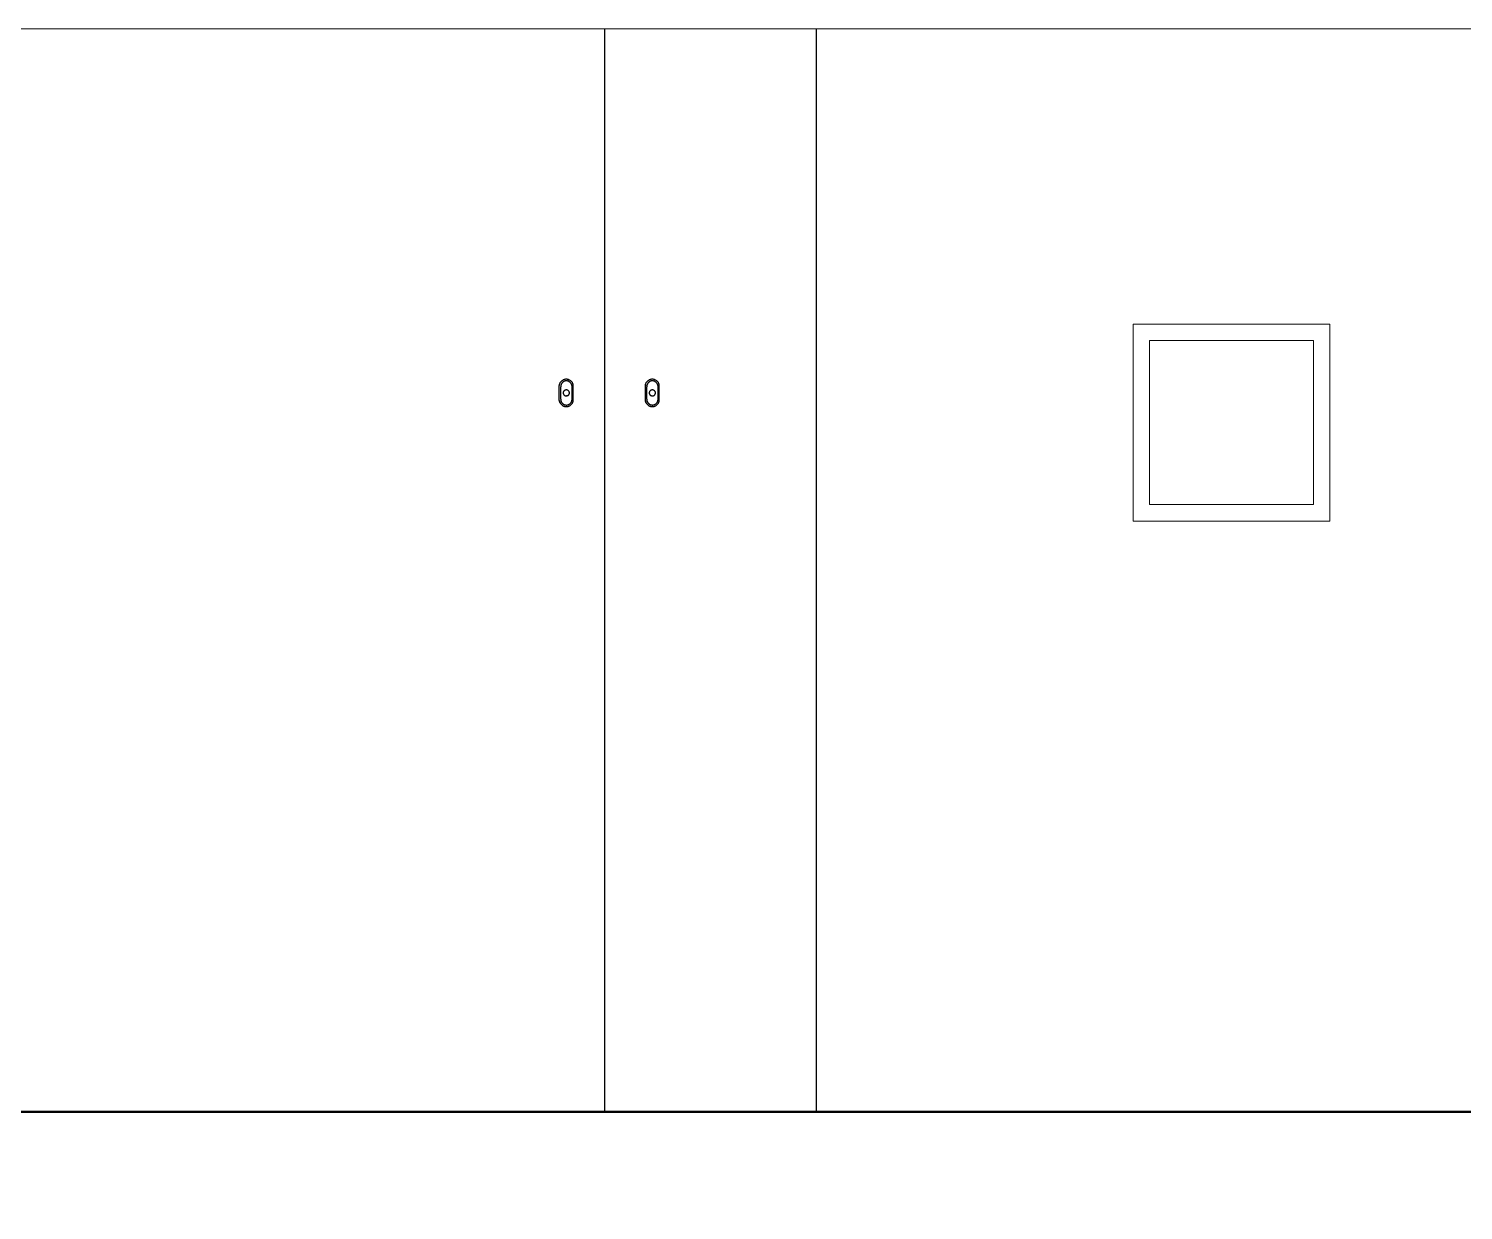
# Model space of a CAD drawing. Header units: metres. Extents: x 2754 to 3501, y 1112 to 1514.
# Drawn here: x 3342.831 to 3347.272, y 1424.777 to 1428.435 of the extents above; entities that cross this region are included whole.
import ezdxf

# ---------------------------------------------------------------- set-up
doc = ezdxf.new("R2010")
doc.units = ezdxf.units.M
doc.layers.add('A-WNDW', color=2, linetype='Continuous')
doc.layers.add('AR-WALL', color=7, linetype='Continuous')

msp = doc.modelspace()

# ---------------------------------------------------------------- linework, layer by layer
at = {"color": 2}
msp.add_line((3345.26873, 1428.43454), (3345.26873, 1425.08174), dxfattribs=at)
at = {"layer": 'A-WNDW', "lineweight": 5}
for points in [[(3346.24984, 1427.52014), (3346.85944, 1427.52014), (3346.85944, 1426.91054), (3346.24984, 1426.91054)], [(3346.30064, 1427.46934), (3346.80864, 1427.46934), (3346.80864, 1426.96134), (3346.30064, 1426.96134)]]:
    msp.add_lwpolyline(points, close=True, dxfattribs=at)
at = {"layer": 'AR-WALL', "lineweight": 13}
msp.add_line((3337.7456, 1428.43454), (3363.20253, 1428.43454), dxfattribs=at)
at = {"layer": 'AR-WALL', "lineweight": 25}
for p, q in [((3344.61502, 1425.08174), (3344.61502, 1428.43454)), ((3344.47386, 1427.32884), (3344.4739, 1427.33019)), ((3344.47386, 1427.28537), (3344.47386, 1427.32884)), ((3344.47404, 1427.33153), (3344.4739, 1427.33019)), ((3344.47404, 1427.33153), (3344.47427, 1427.33286)), ((3344.47427, 1427.33286), (3344.47459, 1427.33417)), ((3344.475, 1427.33546), (3344.47459, 1427.33417)), ((3344.475, 1427.33546), (3344.4755, 1427.33672)), ((3344.4755, 1427.33672), (3344.47609, 1427.33795)), ((3344.47609, 1427.33795), (3344.47675, 1427.33914)), ((3344.47675, 1427.33914), (3344.4775, 1427.34028)), ((3344.4775, 1427.34028), (3344.47832, 1427.34138)), ((3344.47828, 1427.32735), (3344.47824, 1427.32616)), ((3344.47824, 1427.28775), (3344.47824, 1427.32616)), ((3344.47839, 1427.32853), (3344.47828, 1427.32735)), ((3344.47832, 1427.34138), (3344.47922, 1427.34242)), ((3344.47858, 1427.32971), (3344.47839, 1427.32853)), ((3344.47884, 1427.33087), (3344.47858, 1427.32971)), ((3344.47917, 1427.33201), (3344.47884, 1427.33087)), ((3344.47957, 1427.33312), (3344.47917, 1427.33201)), ((3344.48019, 1427.3434), (3344.47922, 1427.34242)), ((3344.48005, 1427.33421), (3344.47957, 1427.33312)), ((3344.48059, 1427.33526), (3344.48005, 1427.33421)), ((3344.48019, 1427.3434), (3344.48122, 1427.34432)), ((3344.48119, 1427.33627), (3344.48059, 1427.33526)), ((3344.48186, 1427.33723), (3344.48119, 1427.33627)), ((3344.48122, 1427.34432), (3344.48231, 1427.34518)), ((3344.48259, 1427.33815), (3344.48186, 1427.33723)), ((3344.48231, 1427.34518), (3344.48346, 1427.34596)), ((3344.48337, 1427.33902), (3344.48259, 1427.33815)), ((3344.48421, 1427.33984), (3344.48337, 1427.33902)), ((3344.48346, 1427.34596), (3344.48466, 1427.34667)), ((3344.48509, 1427.34059), (3344.48421, 1427.33984)), ((3344.48591, 1427.34731), (3344.48466, 1427.34667)), ((3344.48602, 1427.34129), (3344.48509, 1427.34059)), ((3344.4872, 1427.34786), (3344.48591, 1427.34731)), ((3344.48595, 1427.3077), (3344.48593, 1427.30711)), ((3344.48593, 1427.30711), (3344.48595, 1427.30651)), ((3344.48601, 1427.3083), (3344.48595, 1427.3077)), ((3344.48598, 1427.3077), (3344.48596, 1427.30711)), ((3344.48596, 1427.30711), (3344.48598, 1427.30651)), ((3344.48604, 1427.3083), (3344.48598, 1427.3077)), ((3344.48611, 1427.30889), (3344.48601, 1427.3083)), ((3344.487, 1427.34191), (3344.48602, 1427.34129)), ((3344.48614, 1427.30889), (3344.48604, 1427.3083)), ((3344.48625, 1427.30947), (3344.48611, 1427.30889)), ((3344.48628, 1427.30947), (3344.48614, 1427.30889)), ((3344.48644, 1427.31005), (3344.48625, 1427.30947)), ((3344.48647, 1427.31005), (3344.48628, 1427.30947)), ((3344.48666, 1427.31061), (3344.48644, 1427.31005)), ((3344.48669, 1427.31061), (3344.48647, 1427.31005)), ((3344.48692, 1427.31115), (3344.48666, 1427.31061)), ((3344.48695, 1427.31115), (3344.48669, 1427.31061)), ((3344.48721, 1427.31168), (3344.48692, 1427.31115)), ((3344.48724, 1427.31168), (3344.48695, 1427.31115)), ((3344.48801, 1427.34248), (3344.487, 1427.34191)), ((3344.4872, 1427.34786), (3344.48852, 1427.34834)), ((3344.48755, 1427.31219), (3344.48721, 1427.31168)), ((3344.48758, 1427.31219), (3344.48724, 1427.31168)), ((3344.48791, 1427.31268), (3344.48755, 1427.31219)), ((3344.48794, 1427.31268), (3344.48758, 1427.31219)), ((3344.48831, 1427.31314), (3344.48791, 1427.31268)), ((3344.48834, 1427.31314), (3344.48794, 1427.31268)), ((3344.48905, 1427.34297), (3344.48801, 1427.34248)), ((3344.48874, 1427.31358), (3344.48831, 1427.31314)), ((3344.48877, 1427.31358), (3344.48834, 1427.31314)), ((3344.48988, 1427.34873), (3344.48852, 1427.34834)), ((3344.4892, 1427.31399), (3344.48874, 1427.31358)), ((3344.48923, 1427.31399), (3344.48877, 1427.31358)), ((3344.49012, 1427.34339), (3344.48905, 1427.34297)), ((3344.48969, 1427.31437), (3344.4892, 1427.31399)), ((3344.48972, 1427.31437), (3344.48923, 1427.31399)), ((3344.4902, 1427.31471), (3344.48969, 1427.31437)), ((3344.49023, 1427.31471), (3344.48972, 1427.31437)), ((3344.49126, 1427.34904), (3344.48988, 1427.34873)), ((3344.49122, 1427.34373), (3344.49012, 1427.34339)), ((3344.49023, 1427.31471), (3344.4902, 1427.31471)), ((3344.49073, 1427.31503), (3344.49023, 1427.31471)), ((3344.49076, 1427.31503), (3344.49073, 1427.31503)), ((3344.49129, 1427.31531), (3344.49076, 1427.31503)), ((3344.49233, 1427.344), (3344.49122, 1427.34373)), ((3344.49265, 1427.34926), (3344.49126, 1427.34904)), ((3344.49132, 1427.31531), (3344.49129, 1427.31531)), ((3344.49186, 1427.31556), (3344.49132, 1427.31531)), ((3344.49189, 1427.31556), (3344.49186, 1427.31556)), ((3344.49245, 1427.31577), (3344.49189, 1427.31556)), ((3344.49347, 1427.3442), (3344.49233, 1427.344)), ((3344.49248, 1427.31577), (3344.49245, 1427.31577)), ((3344.49305, 1427.31594), (3344.49248, 1427.31577)), ((3344.49406, 1427.34939), (3344.49265, 1427.34926)), ((3344.49308, 1427.31594), (3344.49305, 1427.31594)), ((3344.49366, 1427.31608), (3344.49308, 1427.31594)), ((3344.49461, 1427.34431), (3344.49347, 1427.3442)), ((3344.49369, 1427.31608), (3344.49366, 1427.31608)), ((3344.49428, 1427.31618), (3344.49369, 1427.31608)), ((3344.49547, 1427.34943), (3344.49406, 1427.34939)), ((3344.49431, 1427.31618), (3344.49428, 1427.31618)), ((3344.49491, 1427.31624), (3344.49431, 1427.31618)), ((3344.49575, 1427.34435), (3344.49461, 1427.34431)), ((3344.49494, 1427.31624), (3344.49491, 1427.31624)), ((3344.49553, 1427.31626), (3344.49494, 1427.31624)), ((3344.49689, 1427.34939), (3344.49547, 1427.34943)), ((3344.49557, 1427.31626), (3344.49553, 1427.31626)), ((3344.49619, 1427.31624), (3344.49557, 1427.31626)), ((3344.4969, 1427.34431), (3344.49575, 1427.34435)), ((3344.49682, 1427.31618), (3344.49619, 1427.31624)), ((3344.49744, 1427.31608), (3344.49682, 1427.31618)), ((3344.49829, 1427.34926), (3344.49689, 1427.34939)), ((3344.49804, 1427.3442), (3344.4969, 1427.34431)), ((3344.49805, 1427.31594), (3344.49744, 1427.31608)), ((3344.49917, 1427.344), (3344.49804, 1427.3442)), ((3344.49865, 1427.31577), (3344.49805, 1427.31594)), ((3344.49969, 1427.34904), (3344.49829, 1427.34926)), ((3344.49924, 1427.31556), (3344.49865, 1427.31577)), ((3344.50028, 1427.34373), (3344.49917, 1427.344)), ((3344.49981, 1427.31531), (3344.49924, 1427.31556)), ((3344.50107, 1427.34873), (3344.49969, 1427.34904)), ((3344.50037, 1427.31503), (3344.49981, 1427.31531)), ((3344.50138, 1427.34339), (3344.50028, 1427.34373)), ((3344.5009, 1427.31471), (3344.50037, 1427.31503)), ((3344.50141, 1427.31437), (3344.5009, 1427.31471)), ((3344.50242, 1427.34834), (3344.50107, 1427.34873)), ((3344.50245, 1427.34297), (3344.50138, 1427.34339)), ((3344.5019, 1427.31399), (3344.50141, 1427.31437)), ((3344.50236, 1427.31358), (3344.5019, 1427.31399)), ((3344.50279, 1427.31314), (3344.50236, 1427.31358)), ((3344.50375, 1427.34786), (3344.50242, 1427.34834)), ((3344.5035, 1427.34248), (3344.50245, 1427.34297)), ((3344.50319, 1427.31268), (3344.50279, 1427.31314)), ((3344.50355, 1427.31219), (3344.50319, 1427.31268)), ((3344.50451, 1427.34191), (3344.5035, 1427.34248)), ((3344.50389, 1427.31168), (3344.50355, 1427.31219)), ((3344.50375, 1427.34786), (3344.50503, 1427.34731)), ((3344.50418, 1427.31115), (3344.50389, 1427.31168)), ((3344.50444, 1427.31061), (3344.50418, 1427.31115)), ((3344.50466, 1427.31005), (3344.50444, 1427.31061)), ((3344.50548, 1427.34129), (3344.50451, 1427.34191)), ((3344.50485, 1427.30947), (3344.50466, 1427.31005)), ((3344.50499, 1427.30889), (3344.50485, 1427.30947)), ((3344.50509, 1427.3083), (3344.50499, 1427.30889)), ((3344.50503, 1427.34731), (3344.50628, 1427.34667)), ((3344.50515, 1427.3077), (3344.50509, 1427.3083)), ((3344.50517, 1427.30711), (3344.50515, 1427.3077)), ((3344.50515, 1427.30651), (3344.50517, 1427.30711)), ((3344.50641, 1427.34059), (3344.50548, 1427.34129)), ((3344.50628, 1427.34667), (3344.50748, 1427.34596)), ((3344.5073, 1427.33984), (3344.50641, 1427.34059)), ((3344.50813, 1427.33902), (3344.5073, 1427.33984)), ((3344.50748, 1427.34596), (3344.50863, 1427.34518)), ((3344.50892, 1427.33815), (3344.50813, 1427.33902)), ((3344.50863, 1427.34518), (3344.50973, 1427.34432)), ((3344.50964, 1427.33723), (3344.50892, 1427.33815)), ((3344.51031, 1427.33627), (3344.50964, 1427.33723)), ((3344.50973, 1427.34432), (3344.51076, 1427.3434)), ((3344.51091, 1427.33526), (3344.51031, 1427.33627)), ((3344.51173, 1427.34242), (3344.51076, 1427.3434)), ((3344.51145, 1427.33421), (3344.51091, 1427.33526)), ((3344.51193, 1427.33312), (3344.51145, 1427.33421)), ((3344.51262, 1427.34138), (3344.51173, 1427.34242)), ((3344.51233, 1427.33201), (3344.51193, 1427.33312)), ((3344.51266, 1427.33087), (3344.51233, 1427.33201)), ((3344.51345, 1427.34028), (3344.51262, 1427.34138)), ((3344.51292, 1427.32971), (3344.51266, 1427.33087)), ((3344.51311, 1427.32853), (3344.51292, 1427.32971)), ((3344.51322, 1427.32735), (3344.51311, 1427.32853)), ((3344.51326, 1427.32616), (3344.51322, 1427.32735)), ((3344.51326, 1427.28775), (3344.51326, 1427.32616)), ((3344.51419, 1427.33914), (3344.51345, 1427.34028)), ((3344.51486, 1427.33795), (3344.51419, 1427.33914)), ((3344.51544, 1427.33672), (3344.51486, 1427.33795)), ((3344.51594, 1427.33546), (3344.51544, 1427.33672)), ((3344.51635, 1427.33417), (3344.51594, 1427.33546)), ((3344.51667, 1427.33286), (3344.51635, 1427.33417)), ((3344.51691, 1427.33153), (3344.51667, 1427.33286)), ((3344.51704, 1427.33019), (3344.51691, 1427.33153)), ((3344.51709, 1427.32884), (3344.51704, 1427.33019)), ((3344.51709, 1427.28537), (3344.51709, 1427.32884)), ((3344.74013, 1427.32884), (3344.74018, 1427.33019)), ((3344.74013, 1427.28537), (3344.74013, 1427.32884)), ((3344.74032, 1427.33153), (3344.74018, 1427.33019)), ((3344.74032, 1427.33153), (3344.74055, 1427.33286)), ((3344.74055, 1427.33286), (3344.74087, 1427.33417)), ((3344.74128, 1427.33546), (3344.74087, 1427.33417)), ((3344.74128, 1427.33546), (3344.74178, 1427.33672)), ((3344.74178, 1427.33672), (3344.74236, 1427.33795)), ((3344.74236, 1427.33795), (3344.74303, 1427.33914)), ((3344.74303, 1427.33914), (3344.74377, 1427.34028)), ((3344.74377, 1427.34028), (3344.7446, 1427.34138)), ((3344.74455, 1427.32735), (3344.74452, 1427.32616)), ((3344.74452, 1427.28775), (3344.74452, 1427.32616)), ((3344.74467, 1427.32853), (3344.74455, 1427.32735)), ((3344.7446, 1427.34138), (3344.7455, 1427.34242)), ((3344.74485, 1427.32971), (3344.74467, 1427.32853)), ((3344.74511, 1427.33087), (3344.74485, 1427.32971)), ((3344.74545, 1427.33201), (3344.74511, 1427.33087)), ((3344.74585, 1427.33312), (3344.74545, 1427.33201)), ((3344.74646, 1427.3434), (3344.7455, 1427.34242)), ((3344.74632, 1427.33421), (3344.74585, 1427.33312)), ((3344.74686, 1427.33526), (3344.74632, 1427.33421)), ((3344.74646, 1427.3434), (3344.7475, 1427.34432)), ((3344.74747, 1427.33627), (3344.74686, 1427.33526)), ((3344.74813, 1427.33723), (3344.74747, 1427.33627)), ((3344.7475, 1427.34432), (3344.74859, 1427.34518)), ((3344.74886, 1427.33815), (3344.74813, 1427.33723)), ((3344.74859, 1427.34518), (3344.74974, 1427.34596)), ((3344.74964, 1427.33902), (3344.74886, 1427.33815)), ((3344.75048, 1427.33984), (3344.74964, 1427.33902)), ((3344.74974, 1427.34596), (3344.75094, 1427.34667)), ((3344.75137, 1427.34059), (3344.75048, 1427.33984)), ((3344.75219, 1427.34731), (3344.75094, 1427.34667)), ((3344.7523, 1427.34129), (3344.75137, 1427.34059)), ((3344.75348, 1427.34786), (3344.75219, 1427.34731)), ((3344.75222, 1427.3077), (3344.7522, 1427.30711)), ((3344.7522, 1427.30711), (3344.75222, 1427.30651)), ((3344.75228, 1427.3083), (3344.75222, 1427.3077)), ((3344.75225, 1427.3077), (3344.75223, 1427.30711)), ((3344.75223, 1427.30711), (3344.75225, 1427.30651)), ((3344.75232, 1427.3083), (3344.75225, 1427.3077)), ((3344.75239, 1427.30889), (3344.75228, 1427.3083)), ((3344.75327, 1427.34191), (3344.7523, 1427.34129)), ((3344.75242, 1427.30889), (3344.75232, 1427.3083)), ((3344.75253, 1427.30947), (3344.75239, 1427.30889)), ((3344.75256, 1427.30947), (3344.75242, 1427.30889)), ((3344.75271, 1427.31005), (3344.75253, 1427.30947)), ((3344.75274, 1427.31005), (3344.75256, 1427.30947)), ((3344.75293, 1427.31061), (3344.75271, 1427.31005)), ((3344.75296, 1427.31061), (3344.75274, 1427.31005)), ((3344.75319, 1427.31115), (3344.75293, 1427.31061)), ((3344.75322, 1427.31115), (3344.75296, 1427.31061)), ((3344.75349, 1427.31168), (3344.75319, 1427.31115)), ((3344.75352, 1427.31168), (3344.75322, 1427.31115)), ((3344.75428, 1427.34248), (3344.75327, 1427.34191)), ((3344.75348, 1427.34786), (3344.7548, 1427.34834)), ((3344.75382, 1427.31219), (3344.75349, 1427.31168)), ((3344.75385, 1427.31219), (3344.75352, 1427.31168)), ((3344.75419, 1427.31268), (3344.75382, 1427.31219)), ((3344.75422, 1427.31268), (3344.75385, 1427.31219)), ((3344.75459, 1427.31314), (3344.75419, 1427.31268)), ((3344.75462, 1427.31314), (3344.75422, 1427.31268)), ((3344.75533, 1427.34297), (3344.75428, 1427.34248)), ((3344.75502, 1427.31358), (3344.75459, 1427.31314)), ((3344.75505, 1427.31358), (3344.75462, 1427.31314)), ((3344.75615, 1427.34873), (3344.7548, 1427.34834)), ((3344.75548, 1427.31399), (3344.75502, 1427.31358)), ((3344.75551, 1427.31399), (3344.75505, 1427.31358)), ((3344.7564, 1427.34339), (3344.75533, 1427.34297)), ((3344.75596, 1427.31437), (3344.75548, 1427.31399)), ((3344.75599, 1427.31437), (3344.75551, 1427.31399)), ((3344.75647, 1427.31471), (3344.75596, 1427.31437)), ((3344.7565, 1427.31471), (3344.75599, 1427.31437)), ((3344.75753, 1427.34904), (3344.75615, 1427.34873)), ((3344.75749, 1427.34373), (3344.7564, 1427.34339)), ((3344.7565, 1427.31471), (3344.75647, 1427.31471)), ((3344.75701, 1427.31503), (3344.7565, 1427.31471)), ((3344.75704, 1427.31503), (3344.75701, 1427.31503)), ((3344.75756, 1427.31531), (3344.75704, 1427.31503)), ((3344.75861, 1427.344), (3344.75749, 1427.34373)), ((3344.75893, 1427.34926), (3344.75753, 1427.34904)), ((3344.75759, 1427.31531), (3344.75756, 1427.31531)), ((3344.75813, 1427.31556), (3344.75759, 1427.31531)), ((3344.75816, 1427.31556), (3344.75813, 1427.31556)), ((3344.75872, 1427.31577), (3344.75816, 1427.31556)), ((3344.75974, 1427.3442), (3344.75861, 1427.344)), ((3344.75875, 1427.31577), (3344.75872, 1427.31577)), ((3344.75932, 1427.31594), (3344.75875, 1427.31577)), ((3344.76033, 1427.34939), (3344.75893, 1427.34926)), ((3344.75935, 1427.31594), (3344.75932, 1427.31594)), ((3344.75994, 1427.31608), (3344.75935, 1427.31594)), ((3344.76088, 1427.34431), (3344.75974, 1427.3442)), ((3344.75997, 1427.31608), (3344.75994, 1427.31608)), ((3344.76056, 1427.31618), (3344.75997, 1427.31608)), ((3344.76175, 1427.34943), (3344.76033, 1427.34939)), ((3344.76059, 1427.31618), (3344.76056, 1427.31618)), ((3344.76118, 1427.31624), (3344.76059, 1427.31618)), ((3344.76203, 1427.34435), (3344.76088, 1427.34431)), ((3344.76121, 1427.31624), (3344.76118, 1427.31624)), ((3344.76181, 1427.31626), (3344.76121, 1427.31624)), ((3344.76316, 1427.34939), (3344.76175, 1427.34943)), ((3344.76184, 1427.31626), (3344.76181, 1427.31626)), ((3344.76247, 1427.31624), (3344.76184, 1427.31626)), ((3344.76317, 1427.34431), (3344.76203, 1427.34435)), ((3344.76309, 1427.31618), (3344.76247, 1427.31624)), ((3344.76372, 1427.31608), (3344.76309, 1427.31618)), ((3344.76457, 1427.34926), (3344.76316, 1427.34939)), ((3344.76431, 1427.3442), (3344.76317, 1427.34431)), ((3344.76433, 1427.31594), (3344.76372, 1427.31608)), ((3344.76544, 1427.344), (3344.76431, 1427.3442)), ((3344.76493, 1427.31577), (3344.76433, 1427.31594)), ((3344.76597, 1427.34904), (3344.76457, 1427.34926)), ((3344.76552, 1427.31556), (3344.76493, 1427.31577)), ((3344.76656, 1427.34373), (3344.76544, 1427.344)), ((3344.76609, 1427.31531), (3344.76552, 1427.31556)), ((3344.76734, 1427.34873), (3344.76597, 1427.34904)), ((3344.76664, 1427.31503), (3344.76609, 1427.31531)), ((3344.76765, 1427.34339), (3344.76656, 1427.34373)), ((3344.76718, 1427.31471), (3344.76664, 1427.31503)), ((3344.76769, 1427.31437), (3344.76718, 1427.31471)), ((3344.7687, 1427.34834), (3344.76734, 1427.34873)), ((3344.76873, 1427.34297), (3344.76765, 1427.34339)), ((3344.76818, 1427.31399), (3344.76769, 1427.31437)), ((3344.76863, 1427.31358), (3344.76818, 1427.31399)), ((3344.76906, 1427.31314), (3344.76863, 1427.31358)), ((3344.77002, 1427.34786), (3344.7687, 1427.34834)), ((3344.76977, 1427.34248), (3344.76873, 1427.34297)), ((3344.76946, 1427.31268), (3344.76906, 1427.31314)), ((3344.76983, 1427.31219), (3344.76946, 1427.31268)), ((3344.77078, 1427.34191), (3344.76977, 1427.34248)), ((3344.77016, 1427.31168), (3344.76983, 1427.31219)), ((3344.77002, 1427.34786), (3344.77131, 1427.34731)), ((3344.77046, 1427.31115), (3344.77016, 1427.31168)), ((3344.77072, 1427.31061), (3344.77046, 1427.31115)), ((3344.77094, 1427.31005), (3344.77072, 1427.31061)), ((3344.77175, 1427.34129), (3344.77078, 1427.34191)), ((3344.77112, 1427.30947), (3344.77094, 1427.31005)), ((3344.77126, 1427.30889), (3344.77112, 1427.30947)), ((3344.77137, 1427.3083), (3344.77126, 1427.30889)), ((3344.77131, 1427.34731), (3344.77256, 1427.34667)), ((3344.77143, 1427.3077), (3344.77137, 1427.3083)), ((3344.77145, 1427.30711), (3344.77143, 1427.3077)), ((3344.77143, 1427.30651), (3344.77145, 1427.30711)), ((3344.77269, 1427.34059), (3344.77175, 1427.34129)), ((3344.77256, 1427.34667), (3344.77376, 1427.34596)), ((3344.77357, 1427.33984), (3344.77269, 1427.34059)), ((3344.77441, 1427.33902), (3344.77357, 1427.33984)), ((3344.77376, 1427.34596), (3344.77491, 1427.34518)), ((3344.77519, 1427.33815), (3344.77441, 1427.33902)), ((3344.77491, 1427.34518), (3344.776, 1427.34432)), ((3344.77592, 1427.33723), (3344.77519, 1427.33815)), ((3344.77659, 1427.33627), (3344.77592, 1427.33723)), ((3344.776, 1427.34432), (3344.77703, 1427.3434)), ((3344.77719, 1427.33526), (3344.77659, 1427.33627)), ((3344.778, 1427.34242), (3344.77703, 1427.3434)), ((3344.77773, 1427.33421), (3344.77719, 1427.33526)), ((3344.7782, 1427.33312), (3344.77773, 1427.33421)), ((3344.7789, 1427.34138), (3344.778, 1427.34242)), ((3344.77861, 1427.33201), (3344.7782, 1427.33312)), ((3344.77894, 1427.33087), (3344.77861, 1427.33201)), ((3344.77972, 1427.34028), (3344.7789, 1427.34138)), ((3344.7792, 1427.32971), (3344.77894, 1427.33087)), ((3344.77939, 1427.32853), (3344.7792, 1427.32971)), ((3344.7795, 1427.32735), (3344.77939, 1427.32853)), ((3344.77954, 1427.32616), (3344.7795, 1427.32735)), ((3344.77954, 1427.28775), (3344.77954, 1427.32616)), ((3344.78047, 1427.33914), (3344.77972, 1427.34028)), ((3344.78114, 1427.33795), (3344.78047, 1427.33914)), ((3344.78172, 1427.33672), (3344.78114, 1427.33795)), ((3344.78222, 1427.33546), (3344.78172, 1427.33672)), ((3344.78263, 1427.33417), (3344.78222, 1427.33546)), ((3344.78295, 1427.33286), (3344.78263, 1427.33417)), ((3344.78318, 1427.33153), (3344.78295, 1427.33286)), ((3344.78332, 1427.33019), (3344.78318, 1427.33153)), ((3344.78337, 1427.32884), (3344.78332, 1427.33019)), ((3344.78337, 1427.28537), (3344.78337, 1427.32884)), ((3344.4739, 1427.28402), (3344.47386, 1427.28537)), ((3344.47404, 1427.28268), (3344.4739, 1427.28402)), ((3344.47404, 1427.28268), (3344.47427, 1427.28135)), ((3344.47459, 1427.28004), (3344.47427, 1427.28135)), ((3344.47459, 1427.28004), (3344.475, 1427.27875)), ((3344.4755, 1427.27749), (3344.475, 1427.27875)), ((3344.47609, 1427.27626), (3344.4755, 1427.27749)), ((3344.47609, 1427.27626), (3344.47675, 1427.27507)), ((3344.47675, 1427.27507), (3344.4775, 1427.27393)), ((3344.47832, 1427.27283), (3344.4775, 1427.27393)), ((3344.47824, 1427.28775), (3344.47828, 1427.28656)), ((3344.47828, 1427.28656), (3344.47839, 1427.28537)), ((3344.47922, 1427.27179), (3344.47832, 1427.27283)), ((3344.47839, 1427.28537), (3344.47858, 1427.2842)), ((3344.47858, 1427.2842), (3344.47884, 1427.28304)), ((3344.47884, 1427.28304), (3344.47917, 1427.2819)), ((3344.47917, 1427.2819), (3344.47957, 1427.28078)), ((3344.48019, 1427.27081), (3344.47922, 1427.27179)), ((3344.47957, 1427.28078), (3344.48005, 1427.2797)), ((3344.48005, 1427.2797), (3344.48059, 1427.27865)), ((3344.48019, 1427.27081), (3344.48122, 1427.26989)), ((3344.48059, 1427.27865), (3344.48119, 1427.27764)), ((3344.48119, 1427.27764), (3344.48186, 1427.27667)), ((3344.48122, 1427.26989), (3344.48231, 1427.26903)), ((3344.48186, 1427.27667), (3344.48259, 1427.27575)), ((3344.48231, 1427.26903), (3344.48346, 1427.26825)), ((3344.48259, 1427.27575), (3344.48337, 1427.27488)), ((3344.48337, 1427.27488), (3344.48421, 1427.27407)), ((3344.48346, 1427.26825), (3344.48466, 1427.26754)), ((3344.48421, 1427.27407), (3344.48509, 1427.27331)), ((3344.48466, 1427.26754), (3344.48591, 1427.2669)), ((3344.48509, 1427.27331), (3344.48602, 1427.27262)), ((3344.48591, 1427.2669), (3344.4872, 1427.26635)), ((3344.48595, 1427.30651), (3344.48601, 1427.30591)), ((3344.48598, 1427.30651), (3344.48604, 1427.30591)), ((3344.48601, 1427.30591), (3344.48611, 1427.30532)), ((3344.48602, 1427.27262), (3344.487, 1427.27199)), ((3344.48604, 1427.30591), (3344.48614, 1427.30532)), ((3344.48611, 1427.30532), (3344.48625, 1427.30474)), ((3344.48614, 1427.30532), (3344.48628, 1427.30474)), ((3344.48625, 1427.30474), (3344.48644, 1427.30416)), ((3344.48628, 1427.30474), (3344.48647, 1427.30416)), ((3344.48644, 1427.30416), (3344.48666, 1427.3036)), ((3344.48647, 1427.30416), (3344.48669, 1427.3036)), ((3344.48666, 1427.3036), (3344.48692, 1427.30306)), ((3344.48669, 1427.3036), (3344.48695, 1427.30306)), ((3344.48692, 1427.30306), (3344.48721, 1427.30253)), ((3344.48695, 1427.30306), (3344.48724, 1427.30253)), ((3344.487, 1427.27199), (3344.48801, 1427.27143)), ((3344.4872, 1427.26635), (3344.48852, 1427.26587)), ((3344.48721, 1427.30253), (3344.48755, 1427.30202)), ((3344.48724, 1427.30253), (3344.48758, 1427.30202)), ((3344.48755, 1427.30202), (3344.48791, 1427.30153)), ((3344.48758, 1427.30202), (3344.48794, 1427.30153)), ((3344.48791, 1427.30153), (3344.48831, 1427.30107)), ((3344.48794, 1427.30153), (3344.48834, 1427.30107)), ((3344.48801, 1427.27143), (3344.48905, 1427.27094)), ((3344.48831, 1427.30107), (3344.48874, 1427.30063)), ((3344.48834, 1427.30107), (3344.48877, 1427.30063)), ((3344.48852, 1427.26587), (3344.48988, 1427.26548)), ((3344.48874, 1427.30063), (3344.4892, 1427.30022)), ((3344.48877, 1427.30063), (3344.48923, 1427.30022)), ((3344.48905, 1427.27094), (3344.49012, 1427.27052)), ((3344.4892, 1427.30022), (3344.48969, 1427.29984)), ((3344.48923, 1427.30022), (3344.48972, 1427.29984)), ((3344.48969, 1427.29984), (3344.4902, 1427.2995)), ((3344.48972, 1427.29984), (3344.49023, 1427.2995)), ((3344.48988, 1427.26548), (3344.49126, 1427.26517)), ((3344.49012, 1427.27052), (3344.49122, 1427.27017)), ((3344.4902, 1427.2995), (3344.49023, 1427.2995)), ((3344.49023, 1427.2995), (3344.49073, 1427.29918)), ((3344.49073, 1427.29918), (3344.49076, 1427.29918)), ((3344.49076, 1427.29918), (3344.49129, 1427.2989)), ((3344.49122, 1427.27017), (3344.49233, 1427.2699)), ((3344.49126, 1427.26517), (3344.49265, 1427.26495)), ((3344.49129, 1427.2989), (3344.49132, 1427.2989)), ((3344.49132, 1427.2989), (3344.49186, 1427.29865)), ((3344.49186, 1427.29865), (3344.49189, 1427.29865)), ((3344.49189, 1427.29865), (3344.49245, 1427.29844)), ((3344.49233, 1427.2699), (3344.49347, 1427.26971)), ((3344.49245, 1427.29844), (3344.49248, 1427.29844)), ((3344.49248, 1427.29844), (3344.49305, 1427.29827)), ((3344.49265, 1427.26495), (3344.49406, 1427.26482)), ((3344.49305, 1427.29827), (3344.49308, 1427.29827)), ((3344.49308, 1427.29827), (3344.49366, 1427.29813)), ((3344.49347, 1427.26971), (3344.49461, 1427.26959)), ((3344.49369, 1427.29813), (3344.49366, 1427.29813)), ((3344.49369, 1427.29813), (3344.49428, 1427.29803)), ((3344.49406, 1427.26482), (3344.49547, 1427.26478)), ((3344.49431, 1427.29803), (3344.49428, 1427.29803)), ((3344.49431, 1427.29803), (3344.49491, 1427.29797)), ((3344.49461, 1427.26959), (3344.49575, 1427.26955)), ((3344.49494, 1427.29797), (3344.49491, 1427.29797)), ((3344.49494, 1427.29797), (3344.49553, 1427.29795)), ((3344.49547, 1427.26478), (3344.49689, 1427.26482)), ((3344.49557, 1427.29795), (3344.49553, 1427.29795)), ((3344.49557, 1427.29795), (3344.49619, 1427.29797)), ((3344.49575, 1427.26955), (3344.4969, 1427.26959)), ((3344.49619, 1427.29797), (3344.49682, 1427.29803)), ((3344.49682, 1427.29803), (3344.49744, 1427.29813)), ((3344.49689, 1427.26482), (3344.49829, 1427.26495)), ((3344.4969, 1427.26959), (3344.49804, 1427.26971)), ((3344.49744, 1427.29813), (3344.49805, 1427.29827)), ((3344.49804, 1427.26971), (3344.49917, 1427.2699)), ((3344.49805, 1427.29827), (3344.49865, 1427.29844)), ((3344.49829, 1427.26495), (3344.49969, 1427.26517)), ((3344.49865, 1427.29844), (3344.49924, 1427.29865)), ((3344.49917, 1427.2699), (3344.50028, 1427.27017)), ((3344.49924, 1427.29865), (3344.49981, 1427.2989)), ((3344.49969, 1427.26517), (3344.50107, 1427.26548)), ((3344.49981, 1427.2989), (3344.50037, 1427.29918)), ((3344.50028, 1427.27017), (3344.50138, 1427.27052)), ((3344.50037, 1427.29918), (3344.5009, 1427.2995)), ((3344.5009, 1427.2995), (3344.50141, 1427.29984)), ((3344.50107, 1427.26548), (3344.50242, 1427.26587)), ((3344.50138, 1427.27052), (3344.50245, 1427.27094)), ((3344.50141, 1427.29984), (3344.5019, 1427.30022)), ((3344.5019, 1427.30022), (3344.50236, 1427.30063)), ((3344.50236, 1427.30063), (3344.50279, 1427.30107)), ((3344.50242, 1427.26587), (3344.50375, 1427.26635)), ((3344.50245, 1427.27094), (3344.5035, 1427.27143)), ((3344.50279, 1427.30107), (3344.50319, 1427.30153)), ((3344.50319, 1427.30153), (3344.50355, 1427.30202)), ((3344.5035, 1427.27143), (3344.50451, 1427.27199)), ((3344.50355, 1427.30202), (3344.50389, 1427.30253)), ((3344.50375, 1427.26635), (3344.50503, 1427.2669)), ((3344.50389, 1427.30253), (3344.50418, 1427.30306)), ((3344.50418, 1427.30306), (3344.50444, 1427.3036)), ((3344.50444, 1427.3036), (3344.50466, 1427.30416)), ((3344.50451, 1427.27199), (3344.50548, 1427.27262)), ((3344.50466, 1427.30416), (3344.50485, 1427.30474)), ((3344.50485, 1427.30474), (3344.50499, 1427.30532)), ((3344.50499, 1427.30532), (3344.50509, 1427.30591)), ((3344.50503, 1427.2669), (3344.50628, 1427.26754)), ((3344.50509, 1427.30591), (3344.50515, 1427.30651)), ((3344.50548, 1427.27262), (3344.50641, 1427.27331)), ((3344.50628, 1427.26754), (3344.50748, 1427.26825)), ((3344.50641, 1427.27331), (3344.5073, 1427.27407)), ((3344.5073, 1427.27407), (3344.50813, 1427.27488)), ((3344.50748, 1427.26825), (3344.50863, 1427.26903)), ((3344.50813, 1427.27488), (3344.50892, 1427.27575)), ((3344.50863, 1427.26903), (3344.50973, 1427.26989)), ((3344.50892, 1427.27575), (3344.50964, 1427.27667)), ((3344.50964, 1427.27667), (3344.51031, 1427.27764)), ((3344.50973, 1427.26989), (3344.51076, 1427.27081)), ((3344.51031, 1427.27764), (3344.51091, 1427.27865)), ((3344.51076, 1427.27081), (3344.51173, 1427.27179)), ((3344.51091, 1427.27865), (3344.51145, 1427.2797)), ((3344.51145, 1427.2797), (3344.51193, 1427.28078)), ((3344.51173, 1427.27179), (3344.51262, 1427.27283)), ((3344.51193, 1427.28078), (3344.51233, 1427.2819)), ((3344.51233, 1427.2819), (3344.51266, 1427.28304)), ((3344.51262, 1427.27283), (3344.51345, 1427.27393)), ((3344.51266, 1427.28304), (3344.51292, 1427.2842)), ((3344.51292, 1427.2842), (3344.51311, 1427.28537)), ((3344.51311, 1427.28537), (3344.51322, 1427.28656)), ((3344.51322, 1427.28656), (3344.51326, 1427.28775)), ((3344.51345, 1427.27393), (3344.51419, 1427.27507)), ((3344.51419, 1427.27507), (3344.51486, 1427.27626)), ((3344.51486, 1427.27626), (3344.51544, 1427.27749)), ((3344.51544, 1427.27749), (3344.51594, 1427.27875)), ((3344.51594, 1427.27875), (3344.51635, 1427.28004)), ((3344.51635, 1427.28004), (3344.51667, 1427.28135)), ((3344.51667, 1427.28135), (3344.51691, 1427.28268)), ((3344.51691, 1427.28268), (3344.51704, 1427.28402)), ((3344.51704, 1427.28402), (3344.51709, 1427.28537)), ((3344.74018, 1427.28402), (3344.74013, 1427.28537)), ((3344.74032, 1427.28268), (3344.74018, 1427.28402)), ((3344.74032, 1427.28268), (3344.74055, 1427.28135)), ((3344.74087, 1427.28004), (3344.74055, 1427.28135)), ((3344.74087, 1427.28004), (3344.74128, 1427.27875)), ((3344.74178, 1427.27749), (3344.74128, 1427.27875)), ((3344.74236, 1427.27626), (3344.74178, 1427.27749)), ((3344.74236, 1427.27626), (3344.74303, 1427.27507)), ((3344.74303, 1427.27507), (3344.74377, 1427.27393)), ((3344.7446, 1427.27283), (3344.74377, 1427.27393)), ((3344.74452, 1427.28775), (3344.74455, 1427.28656)), ((3344.74455, 1427.28656), (3344.74467, 1427.28537)), ((3344.7455, 1427.27179), (3344.7446, 1427.27283)), ((3344.74467, 1427.28537), (3344.74485, 1427.2842)), ((3344.74485, 1427.2842), (3344.74511, 1427.28304)), ((3344.74511, 1427.28304), (3344.74545, 1427.2819)), ((3344.74545, 1427.2819), (3344.74585, 1427.28078)), ((3344.74646, 1427.27081), (3344.7455, 1427.27179)), ((3344.74585, 1427.28078), (3344.74632, 1427.2797)), ((3344.74632, 1427.2797), (3344.74686, 1427.27865)), ((3344.74646, 1427.27081), (3344.7475, 1427.26989)), ((3344.74686, 1427.27865), (3344.74747, 1427.27764)), ((3344.74747, 1427.27764), (3344.74813, 1427.27667)), ((3344.7475, 1427.26989), (3344.74859, 1427.26903)), ((3344.74813, 1427.27667), (3344.74886, 1427.27575)), ((3344.74859, 1427.26903), (3344.74974, 1427.26825)), ((3344.74886, 1427.27575), (3344.74964, 1427.27488)), ((3344.74964, 1427.27488), (3344.75048, 1427.27407)), ((3344.74974, 1427.26825), (3344.75094, 1427.26754)), ((3344.75048, 1427.27407), (3344.75137, 1427.27331)), ((3344.75094, 1427.26754), (3344.75219, 1427.2669)), ((3344.75137, 1427.27331), (3344.7523, 1427.27262)), ((3344.75219, 1427.2669), (3344.75348, 1427.26635)), ((3344.75222, 1427.30651), (3344.75228, 1427.30591)), ((3344.75225, 1427.30651), (3344.75232, 1427.30591)), ((3344.75228, 1427.30591), (3344.75239, 1427.30532)), ((3344.7523, 1427.27262), (3344.75327, 1427.27199)), ((3344.75232, 1427.30591), (3344.75242, 1427.30532)), ((3344.75239, 1427.30532), (3344.75253, 1427.30474)), ((3344.75242, 1427.30532), (3344.75256, 1427.30474)), ((3344.75253, 1427.30474), (3344.75271, 1427.30416)), ((3344.75256, 1427.30474), (3344.75274, 1427.30416)), ((3344.75271, 1427.30416), (3344.75293, 1427.3036)), ((3344.75274, 1427.30416), (3344.75296, 1427.3036)), ((3344.75293, 1427.3036), (3344.75319, 1427.30306)), ((3344.75296, 1427.3036), (3344.75322, 1427.30306)), ((3344.75319, 1427.30306), (3344.75349, 1427.30253)), ((3344.75322, 1427.30306), (3344.75352, 1427.30253)), ((3344.75327, 1427.27199), (3344.75428, 1427.27143)), ((3344.75348, 1427.26635), (3344.7548, 1427.26587)), ((3344.75349, 1427.30253), (3344.75382, 1427.30202)), ((3344.75352, 1427.30253), (3344.75385, 1427.30202)), ((3344.75382, 1427.30202), (3344.75419, 1427.30153)), ((3344.75385, 1427.30202), (3344.75422, 1427.30153)), ((3344.75419, 1427.30153), (3344.75459, 1427.30107)), ((3344.75422, 1427.30153), (3344.75462, 1427.30107)), ((3344.75428, 1427.27143), (3344.75533, 1427.27094)), ((3344.75459, 1427.30107), (3344.75502, 1427.30063)), ((3344.75462, 1427.30107), (3344.75505, 1427.30063)), ((3344.7548, 1427.26587), (3344.75615, 1427.26548)), ((3344.75502, 1427.30063), (3344.75548, 1427.30022)), ((3344.75505, 1427.30063), (3344.75551, 1427.30022)), ((3344.75533, 1427.27094), (3344.7564, 1427.27052)), ((3344.75548, 1427.30022), (3344.75596, 1427.29984)), ((3344.75551, 1427.30022), (3344.75599, 1427.29984)), ((3344.75596, 1427.29984), (3344.75647, 1427.2995)), ((3344.75599, 1427.29984), (3344.7565, 1427.2995)), ((3344.75615, 1427.26548), (3344.75753, 1427.26517)), ((3344.7564, 1427.27052), (3344.75749, 1427.27017)), ((3344.75647, 1427.2995), (3344.7565, 1427.2995)), ((3344.7565, 1427.2995), (3344.75701, 1427.29918)), ((3344.75701, 1427.29918), (3344.75704, 1427.29918)), ((3344.75704, 1427.29918), (3344.75756, 1427.2989)), ((3344.75749, 1427.27017), (3344.75861, 1427.2699)), ((3344.75753, 1427.26517), (3344.75893, 1427.26495)), ((3344.75756, 1427.2989), (3344.75759, 1427.2989)), ((3344.75759, 1427.2989), (3344.75813, 1427.29865)), ((3344.75813, 1427.29865), (3344.75816, 1427.29865)), ((3344.75816, 1427.29865), (3344.75872, 1427.29844)), ((3344.75861, 1427.2699), (3344.75974, 1427.26971)), ((3344.75872, 1427.29844), (3344.75875, 1427.29844)), ((3344.75875, 1427.29844), (3344.75932, 1427.29827)), ((3344.75893, 1427.26495), (3344.76033, 1427.26482)), ((3344.75932, 1427.29827), (3344.75935, 1427.29827)), ((3344.75935, 1427.29827), (3344.75994, 1427.29813)), ((3344.75974, 1427.26971), (3344.76088, 1427.26959)), ((3344.75997, 1427.29813), (3344.75994, 1427.29813)), ((3344.75997, 1427.29813), (3344.76056, 1427.29803)), ((3344.76033, 1427.26482), (3344.76175, 1427.26478)), ((3344.76059, 1427.29803), (3344.76056, 1427.29803)), ((3344.76059, 1427.29803), (3344.76118, 1427.29797)), ((3344.76088, 1427.26959), (3344.76203, 1427.26955)), ((3344.76121, 1427.29797), (3344.76118, 1427.29797)), ((3344.76121, 1427.29797), (3344.76181, 1427.29795)), ((3344.76175, 1427.26478), (3344.76316, 1427.26482)), ((3344.76184, 1427.29795), (3344.76181, 1427.29795)), ((3344.76184, 1427.29795), (3344.76247, 1427.29797)), ((3344.76203, 1427.26955), (3344.76317, 1427.26959)), ((3344.76247, 1427.29797), (3344.76309, 1427.29803)), ((3344.76309, 1427.29803), (3344.76372, 1427.29813)), ((3344.76316, 1427.26482), (3344.76457, 1427.26495)), ((3344.76317, 1427.26959), (3344.76431, 1427.26971)), ((3344.76372, 1427.29813), (3344.76433, 1427.29827)), ((3344.76431, 1427.26971), (3344.76544, 1427.2699)), ((3344.76433, 1427.29827), (3344.76493, 1427.29844)), ((3344.76457, 1427.26495), (3344.76597, 1427.26517)), ((3344.76493, 1427.29844), (3344.76552, 1427.29865)), ((3344.76544, 1427.2699), (3344.76656, 1427.27017)), ((3344.76552, 1427.29865), (3344.76609, 1427.2989)), ((3344.76597, 1427.26517), (3344.76734, 1427.26548)), ((3344.76609, 1427.2989), (3344.76664, 1427.29918)), ((3344.76656, 1427.27017), (3344.76765, 1427.27052)), ((3344.76664, 1427.29918), (3344.76718, 1427.2995)), ((3344.76718, 1427.2995), (3344.76769, 1427.29984)), ((3344.76734, 1427.26548), (3344.7687, 1427.26587)), ((3344.76765, 1427.27052), (3344.76873, 1427.27094)), ((3344.76769, 1427.29984), (3344.76818, 1427.30022)), ((3344.76818, 1427.30022), (3344.76863, 1427.30063)), ((3344.76863, 1427.30063), (3344.76906, 1427.30107)), ((3344.7687, 1427.26587), (3344.77002, 1427.26635)), ((3344.76873, 1427.27094), (3344.76977, 1427.27143)), ((3344.76906, 1427.30107), (3344.76946, 1427.30153)), ((3344.76946, 1427.30153), (3344.76983, 1427.30202)), ((3344.76977, 1427.27143), (3344.77078, 1427.27199)), ((3344.76983, 1427.30202), (3344.77016, 1427.30253)), ((3344.77002, 1427.26635), (3344.77131, 1427.2669)), ((3344.77016, 1427.30253), (3344.77046, 1427.30306)), ((3344.77046, 1427.30306), (3344.77072, 1427.3036)), ((3344.77072, 1427.3036), (3344.77094, 1427.30416)), ((3344.77078, 1427.27199), (3344.77175, 1427.27262)), ((3344.77094, 1427.30416), (3344.77112, 1427.30474)), ((3344.77112, 1427.30474), (3344.77126, 1427.30532)), ((3344.77126, 1427.30532), (3344.77137, 1427.30591)), ((3344.77131, 1427.2669), (3344.77256, 1427.26754)), ((3344.77137, 1427.30591), (3344.77143, 1427.30651)), ((3344.77175, 1427.27262), (3344.77269, 1427.27331)), ((3344.77256, 1427.26754), (3344.77376, 1427.26825)), ((3344.77269, 1427.27331), (3344.77357, 1427.27407)), ((3344.77357, 1427.27407), (3344.77441, 1427.27488)), ((3344.77376, 1427.26825), (3344.77491, 1427.26903)), ((3344.77441, 1427.27488), (3344.77519, 1427.27575)), ((3344.77491, 1427.26903), (3344.776, 1427.26989)), ((3344.77519, 1427.27575), (3344.77592, 1427.27667)), ((3344.77592, 1427.27667), (3344.77659, 1427.27764)), ((3344.776, 1427.26989), (3344.77703, 1427.27081)), ((3344.77659, 1427.27764), (3344.77719, 1427.27865)), ((3344.77703, 1427.27081), (3344.778, 1427.27179)), ((3344.77719, 1427.27865), (3344.77773, 1427.2797)), ((3344.77773, 1427.2797), (3344.7782, 1427.28078)), ((3344.778, 1427.27179), (3344.7789, 1427.27283)), ((3344.7782, 1427.28078), (3344.77861, 1427.2819)), ((3344.77861, 1427.2819), (3344.77894, 1427.28304)), ((3344.7789, 1427.27283), (3344.77972, 1427.27393)), ((3344.77894, 1427.28304), (3344.7792, 1427.2842)), ((3344.7792, 1427.2842), (3344.77939, 1427.28537)), ((3344.77939, 1427.28537), (3344.7795, 1427.28656)), ((3344.7795, 1427.28656), (3344.77954, 1427.28775)), ((3344.77972, 1427.27393), (3344.78047, 1427.27507)), ((3344.78047, 1427.27507), (3344.78114, 1427.27626)), ((3344.78114, 1427.27626), (3344.78172, 1427.27749)), ((3344.78172, 1427.27749), (3344.78222, 1427.27875)), ((3344.78222, 1427.27875), (3344.78263, 1427.28004)), ((3344.78263, 1427.28004), (3344.78295, 1427.28135)), ((3344.78295, 1427.28135), (3344.78318, 1427.28268)), ((3344.78318, 1427.28268), (3344.78332, 1427.28402)), ((3344.78332, 1427.28402), (3344.78337, 1427.28537))]:
    msp.add_line(p, q, dxfattribs=at)
at = {"layer": 'AR-WALL', "lineweight": 50}
msp.add_line((3338.65084, 1425.08174), (3363.80877, 1425.08174), dxfattribs=at)
msp.add_lwpolyline([(3338.65084, 1425.08174), (3363.80877, 1425.08174), (3363.80877, 1424.47214), (3338.65084, 1424.47214)], close=True, dxfattribs=at)

doc.saveas('drawing.dxf')
